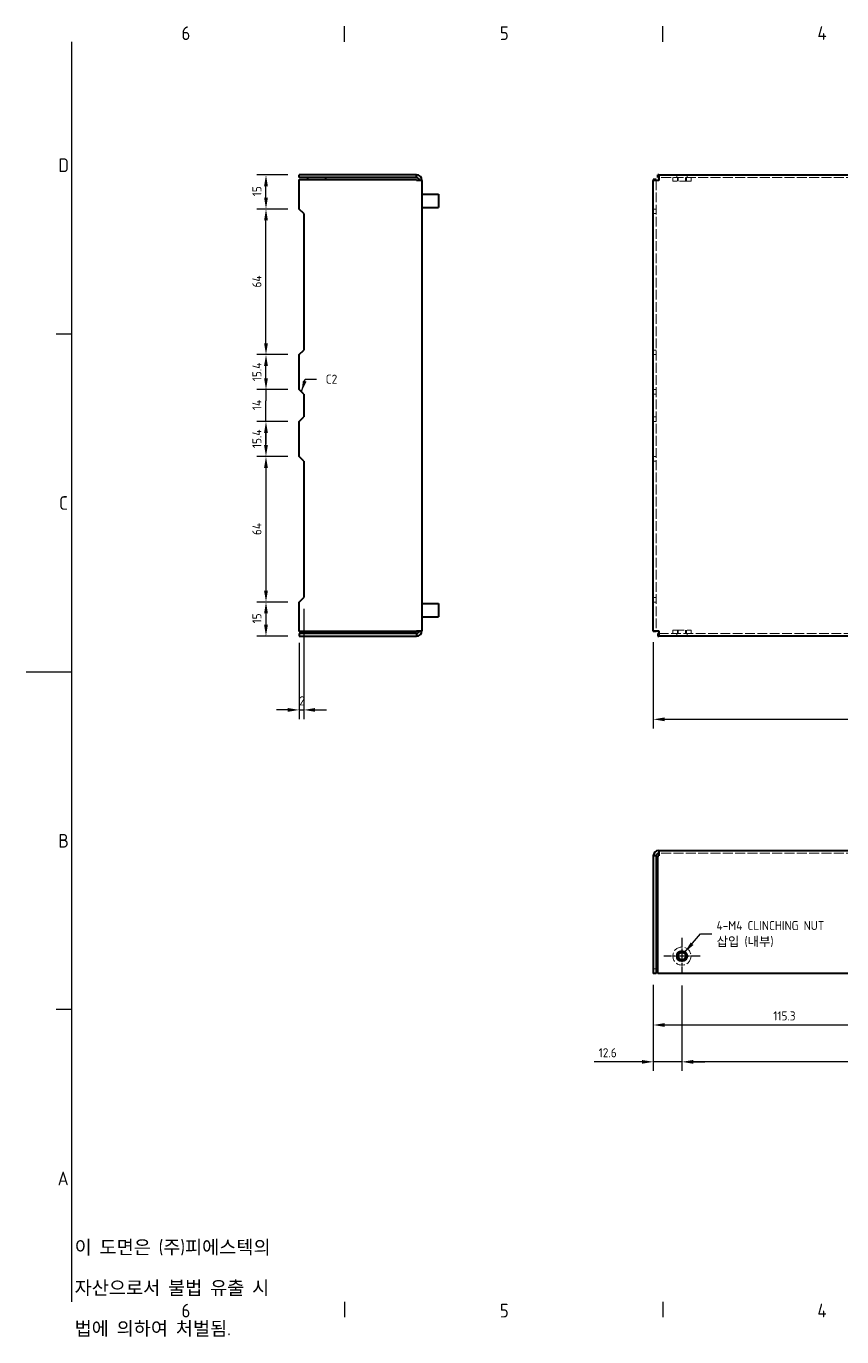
# Model space of a CAD drawing. Header units: millimetres. Extents: x 0 to 840, y 0 to 594.
# Drawn here: x 0 to 359, y 5 to 581 of the extents above; entities that cross this region are included whole.
import ezdxf

# ---------------------------------------------------------------- set-up
doc = ezdxf.new("R2010")
doc.units = ezdxf.units.MM
doc.header["$LTSCALE"] = 2
doc.linetypes.add('CHAIN', pattern=[0.3543, 0.2362, -0.0295, 0.0591, -0.0295])
doc.linetypes.add('DASHED', pattern=[0.2067, 0.1654, -0.0413])
doc.layers.get('0').update_dxf_attribs({"color": 3, "lineweight": 25})
for name, color, linetype, lineweight in [('가려진 것(ISO)', 2, 'DASHED', 18), ('가시적인 것(ISO)', 3, 'Continuous', 40), ('가시적인 좁은 것(ISO)', 3, 'Continuous', 35), ('경계(ISO)', 7, 'Continuous', 25), ('기호(ISO)', 5, 'Continuous', 25), ('중심 표식(ISO)', 1, 'Continuous', 25), ('치수(ISO)', 2, 'Continuous', 25)]:
    doc.layers.add(name, color=color, linetype=linetype, lineweight=lineweight)
doc.styles.add('문자 텍스트_PSTEK_POSCO', font='isocp.shx')
doc.styles.add('치수 텍스트_PSTEK_POSCO', font='isocp.shx')
doc.dimstyles.new('치수_PSTEK_POSCO', dxfattribs={"dimscale": 2, "dimtxt": 2, "dimasz": 2.5, "dimexe": 2, "dimexo": 2.5, "dimgap": 1, "dimtad": 1, "dimrnd": 1e-08, "dimdsep": 46, "dimtxsty": '치수 텍스트_PSTEK_POSCO', "dimcen": 0.09, "dimdle": 10, "dimclrd": 7, "dimclre": 7, "dimclrt": 2, "dimadec": 1, "dimazin": 2, "dimtfac": 1, "dimtmove": 0, "dimatfit": 3, "dimfxl": 0, "dimtolj": 1, "dimlwd": -1, "dimlwe": -1, "dimarcsym": 0})
doc.dimstyles.new('치수_PSTEK_POSCO$7', dxfattribs={"dimscale": 2, "dimtxt": 2, "dimasz": 2.5, "dimexe": 2, "dimexo": 2.5, "dimgap": 1, "dimtad": 1, "dimrnd": 1e-08, "dimdsep": 46, "dimtxsty": '치수 텍스트_PSTEK_POSCO', "dimcen": 0.09, "dimdle": 10, "dimclrd": 7, "dimclre": 7, "dimclrt": 2, "dimadec": 1, "dimazin": 2, "dimtfac": 1, "dimtmove": 0, "dimatfit": 3, "dimfxl": 0, "dimtolj": 1, "dimlwd": -1, "dimlwe": -1, "dimarcsym": 0})

# ---------------------------------------------------------------- blocks, each defined once
blk = doc.blocks.new('경계 Default Border')
at = {"layer": '경계(ISO)'}
for p, q in [((70, 287), (70, 290.4)), ((140, 287), (140, 290.4)), ((10, 222.75), (6.6, 222.75)), ((10, 74.25), (6.6, 74.25)), ((70, 10), (70, 6.6)), ((140, 10), (140, 6.6))]:
    blk.add_line(p, q, dxfattribs=at)
at = {"layer": '경계(ISO)', "flags": 128}
for points in [[(10, 10), (10, 287)], [(0, 148.5), (10, 148.5)]]:
    blk.add_lwpolyline(points, dxfattribs=at)
at = {"layer": '경계(ISO)', "color": 2, "char_height": 3, "attachment_point": 7, "style": '문자 텍스트_PSTEK_POSCO'}
for s, insert in [('6', (34.14, 287.37)), ('5', (104.14, 287.37)), ('4', (173.97, 287.4)), ('D', (7.08, 258.35)), ('C', (7.24, 184.1)), ('B', (7.08, 109.85)), ('A', (6.91, 35.62)), ('6', (34.14, 6.57)), ('5', (104.14, 6.57)), ('4', (173.97, 6.6))]:
    blk.add_mtext(s, dxfattribs=dict(at, insert=insert))
blk = doc.blocks.new('*D22')
at = {"layer": 'Defpoints', "color": 0}
for p in [(275.77, 315.05), (554.77, 312.65), (554.77, 276.1)]:
    blk.add_point(p, dxfattribs=at)
at = {"layer": '치수(ISO)', "color": 7}
for p, q in [((275.77, 310.05), (275.77, 272.1)), ((554.77, 307.65), (554.77, 272.1)), ((280.77, 276.1), (549.77, 276.1))]:
    blk.add_line(p, q, dxfattribs=at)
for points in [[(280.77, 276.93), (280.77, 275.26), (275.77, 276.1)], [(549.77, 276.93), (549.77, 275.26), (554.77, 276.1)]]:
    blk.add_solid(points, dxfattribs=at)
at = {"layer": '치수(ISO)', "color": 2, "insert": (416.47, 280.1), "char_height": 4, "attachment_point": 4, "style": '치수 텍스트_PSTEK_POSCO'}
blk.add_mtext('\\A1;279', dxfattribs=at)
blk = doc.blocks.new('*D39')
at = {"layer": 'Defpoints', "color": 0}
for p in [(288.37, 164.02), (509.77, 164.02), (288.37, 125.51)]:
    blk.add_point(p, dxfattribs=at)
at = {"layer": '치수(ISO)', "color": 7}
for p, q in [((288.37, 159.02), (288.37, 121.51)), ((509.77, 159.02), (509.77, 121.51)), ((504.77, 125.51), (293.37, 125.51))]:
    blk.add_line(p, q, dxfattribs=at)
for points in [[(293.37, 126.34), (293.37, 124.67), (288.37, 125.51)], [(504.77, 126.34), (504.77, 124.67), (509.77, 125.51)]]:
    blk.add_solid(points, dxfattribs=at)
at = {"layer": '치수(ISO)', "color": 2, "insert": (393.62, 129.51), "char_height": 4, "attachment_point": 4, "style": '치수 텍스트_PSTEK_POSCO'}
blk.add_mtext('\\A1;221.4', dxfattribs=at)
blk = doc.blocks.new('*D40')
at = {"layer": 'Defpoints', "color": 0}
for p in [(275.77, 164.42), (288.37, 164.02), (288.37, 125.51)]:
    blk.add_point(p, dxfattribs=at)
at = {"layer": '치수(ISO)', "color": 7}
for p, q in [((275.77, 159.42), (275.77, 121.51)), ((288.37, 159.02), (288.37, 121.51)), ((270.77, 125.51), (249.77, 125.51)), ((288.37, 125.51), (275.77, 125.51)), ((293.37, 125.51), (298.37, 125.51))]:
    blk.add_line(p, q, dxfattribs=at)
for points in [[(270.77, 126.34), (270.77, 124.67), (275.77, 125.51)], [(293.37, 126.34), (293.37, 124.67), (288.37, 125.51)]]:
    blk.add_solid(points, dxfattribs=at)
at = {"layer": '치수(ISO)', "color": 2, "insert": (251.77, 129.51), "char_height": 4, "attachment_point": 4, "style": '치수 텍스트_PSTEK_POSCO'}
blk.add_mtext('\\A1;12.6', dxfattribs=at)
blk = doc.blocks.new('*D43')
at = {"layer": 'Defpoints', "color": 0}
for p in [(275.77, 164.42), (391.07, 166.42), (275.77, 141.71)]:
    blk.add_point(p, dxfattribs=at)
at = {"layer": '치수(ISO)', "color": 7}
for p, q in [((391.07, 161.42), (391.07, 137.71)), ((275.77, 159.42), (275.77, 137.71)), ((386.07, 141.71), (280.77, 141.71))]:
    blk.add_line(p, q, dxfattribs=at)
for points in [[(280.77, 142.55), (280.77, 140.88), (275.77, 141.71)], [(386.07, 142.55), (386.07, 140.88), (391.07, 141.71)]]:
    blk.add_solid(points, dxfattribs=at)
at = {"layer": '치수(ISO)', "color": 2, "insert": (328.54, 145.71), "char_height": 4, "attachment_point": 4, "style": '치수 텍스트_PSTEK_POSCO'}
blk.add_mtext('\\A1;115.3', dxfattribs=at)
blk = doc.blocks.new('*D45')
at = {"layer": 'Defpoints', "color": 0}
for p in [(122.05, 329.65), (120.05, 314.7), (122.05, 280.24)]:
    blk.add_point(p, dxfattribs=at)
at = {"layer": '치수(ISO)', "color": 7}
for p, q in [((122.05, 324.65), (122.05, 276.24)), ((120.05, 309.7), (120.05, 276.24)), ((115.05, 280.24), (110.05, 280.24)), ((120.05, 280.24), (122.05, 280.24)), ((127.05, 280.24), (132.05, 280.24))]:
    blk.add_line(p, q, dxfattribs=at)
for points in [[(115.05, 281.07), (115.05, 279.41), (120.05, 280.24)], [(127.05, 281.07), (127.05, 279.41), (122.05, 280.24)]]:
    blk.add_solid(points, dxfattribs=at)
at = {"layer": '치수(ISO)', "color": 2, "insert": (120.08, 284.24), "char_height": 4, "attachment_point": 4, "style": '치수 텍스트_PSTEK_POSCO'}
blk.add_mtext('\\A1;2', dxfattribs=at)
blk = doc.blocks.new('*D46')
at = {"layer": 'Defpoints', "color": 0}
for p in [(120.05, 327.65), (105.45, 312.65), (120.05, 312.65)]:
    blk.add_point(p, dxfattribs=at)
at = {"layer": '치수(ISO)', "color": 7}
for p, q in [((115.05, 327.65), (101.45, 327.65)), ((105.45, 322.65), (105.45, 317.65)), ((115.05, 312.65), (101.45, 312.65))]:
    blk.add_line(p, q, dxfattribs=at)
for points in [[(104.61, 322.65), (106.28, 322.65), (105.45, 327.65)], [(104.61, 317.65), (106.28, 317.65), (105.45, 312.65)]]:
    blk.add_solid(points, dxfattribs=at)
at = {"layer": '치수(ISO)', "color": 2, "insert": (101.45, 318.27), "char_height": 4, "attachment_point": 4, "rotation": 90, "style": '치수 텍스트_PSTEK_POSCO'}
blk.add_mtext('\\A1;15', dxfattribs=at)
blk = doc.blocks.new('*D47')
at = {"layer": 'Defpoints', "color": 0}
for p in [(120.05, 391.65), (105.45, 327.65), (120.05, 327.65)]:
    blk.add_point(p, dxfattribs=at)
at = {"layer": '치수(ISO)', "color": 7}
for p, q in [((115.05, 391.65), (101.45, 391.65)), ((105.45, 386.65), (105.45, 332.65)), ((115.05, 327.65), (101.45, 327.65))]:
    blk.add_line(p, q, dxfattribs=at)
for points in [[(104.61, 386.65), (106.28, 386.65), (105.45, 391.65)], [(104.61, 332.65), (106.28, 332.65), (105.45, 327.65)]]:
    blk.add_solid(points, dxfattribs=at)
at = {"layer": '치수(ISO)', "color": 2, "insert": (101.45, 357.13), "char_height": 4, "attachment_point": 4, "rotation": 90, "style": '치수 텍스트_PSTEK_POSCO'}
blk.add_mtext('\\A1;64', dxfattribs=at)
blk = doc.blocks.new('*D48')
at = {"layer": 'Defpoints', "color": 0}
for p in [(105.45, 407.05), (120.05, 407.05), (120.05, 391.65)]:
    blk.add_point(p, dxfattribs=at)
at = {"layer": '치수(ISO)', "color": 7}
for p, q in [((115.05, 407.05), (101.45, 407.05)), ((105.45, 396.65), (105.45, 402.05)), ((115.05, 391.65), (101.45, 391.65))]:
    blk.add_line(p, q, dxfattribs=at)
for points in [[(104.61, 402.05), (106.28, 402.05), (105.45, 407.05)], [(104.61, 396.65), (106.28, 396.65), (105.45, 391.65)]]:
    blk.add_solid(points, dxfattribs=at)
at = {"layer": '치수(ISO)', "color": 2, "insert": (101.45, 395.35), "char_height": 4, "attachment_point": 4, "rotation": 90, "style": '치수 텍스트_PSTEK_POSCO'}
blk.add_mtext('\\A1;15.4', dxfattribs=at)
blk = doc.blocks.new('*D49')
at = {"layer": 'Defpoints', "color": 0}
for p in [(105.45, 421.05), (120.05, 421.05), (120.05, 407.05)]:
    blk.add_point(p, dxfattribs=at)
at = {"layer": '치수(ISO)', "color": 7}
for p, q in [((105.45, 426.05), (105.45, 431.05)), ((115.05, 421.05), (101.45, 421.05)), ((105.45, 421.05), (105.45, 416.05)), ((105.45, 412.05), (105.45, 416.05)), ((105.45, 407.05), (105.45, 412.05)), ((115.05, 407.05), (101.45, 407.05)), ((105.45, 402.05), (105.45, 397.05))]:
    blk.add_line(p, q, dxfattribs=at)
for points in [[(104.61, 426.05), (106.28, 426.05), (105.45, 421.05)], [(104.61, 402.05), (106.28, 402.05), (105.45, 407.05)]]:
    blk.add_solid(points, dxfattribs=at)
at = {"layer": '치수(ISO)', "color": 2, "insert": (101.45, 412.05), "char_height": 4, "attachment_point": 4, "rotation": 90, "style": '치수 텍스트_PSTEK_POSCO'}
blk.add_mtext('\\A1;14', dxfattribs=at)
blk = doc.blocks.new('*D50')
at = {"layer": 'Defpoints', "color": 0}
for p in [(105.45, 436.45), (120.05, 436.45), (120.05, 421.05)]:
    blk.add_point(p, dxfattribs=at)
at = {"layer": '치수(ISO)', "color": 7}
for p, q in [((115.05, 436.45), (101.45, 436.45)), ((105.45, 426.05), (105.45, 431.45)), ((115.05, 421.05), (101.45, 421.05))]:
    blk.add_line(p, q, dxfattribs=at)
for points in [[(104.61, 431.45), (106.28, 431.45), (105.45, 436.45)], [(104.61, 426.05), (106.28, 426.05), (105.45, 421.05)]]:
    blk.add_solid(points, dxfattribs=at)
at = {"layer": '치수(ISO)', "color": 2, "insert": (101.45, 424.75), "char_height": 4, "attachment_point": 4, "rotation": 90, "style": '치수 텍스트_PSTEK_POSCO'}
blk.add_mtext('\\A1;15.4', dxfattribs=at)
blk = doc.blocks.new('*D51')
at = {"layer": 'Defpoints', "color": 0}
for p in [(105.45, 500.45), (120.05, 500.45), (120.05, 436.45)]:
    blk.add_point(p, dxfattribs=at)
at = {"layer": '치수(ISO)', "color": 7}
for p, q in [((115.05, 500.45), (101.45, 500.45)), ((105.45, 441.45), (105.45, 495.45)), ((115.05, 436.45), (101.45, 436.45))]:
    blk.add_line(p, q, dxfattribs=at)
for points in [[(104.61, 495.45), (106.28, 495.45), (105.45, 500.45)], [(104.61, 441.45), (106.28, 441.45), (105.45, 436.45)]]:
    blk.add_solid(points, dxfattribs=at)
at = {"layer": '치수(ISO)', "color": 2, "insert": (101.45, 465.93), "char_height": 4, "attachment_point": 4, "rotation": 90, "style": '치수 텍스트_PSTEK_POSCO'}
blk.add_mtext('\\A1;64', dxfattribs=at)
blk = doc.blocks.new('*D52')
at = {"layer": 'Defpoints', "color": 0}
for p in [(105.45, 515.45), (120.05, 515.45), (120.05, 500.45)]:
    blk.add_point(p, dxfattribs=at)
at = {"layer": '치수(ISO)', "color": 7}
for p, q in [((115.05, 515.45), (101.45, 515.45)), ((105.45, 505.45), (105.45, 510.45)), ((115.05, 500.45), (101.45, 500.45))]:
    blk.add_line(p, q, dxfattribs=at)
for points in [[(104.61, 510.45), (106.28, 510.45), (105.45, 515.45)], [(104.61, 505.45), (106.28, 505.45), (105.45, 500.45)]]:
    blk.add_solid(points, dxfattribs=at)
at = {"layer": '치수(ISO)', "color": 2, "insert": (101.45, 506.07), "char_height": 4, "attachment_point": 4, "rotation": 90, "style": '치수 텍스트_PSTEK_POSCO'}
blk.add_mtext('\\A1;15', dxfattribs=at)

msp = doc.modelspace()

# ---------------------------------------------------------------- linework, layer by layer
at = {"layer": '가려진 것(ISO)', "ltscale": 12.94473}
msp.add_line((276.968, 513.054), (276.968, 315.054), dxfattribs=at)
at = {"layer": '가려진 것(ISO)', "ltscale": 13.119326}
for p, q in [((554.768, 514.254), (278.168, 514.254)), ((278.168, 313.854), (554.768, 313.854)), ((554.768, 217.217), (278.168, 217.217))]:
    msp.add_line(p, q, dxfattribs=at)
at = {"layer": '가려진 것(ISO)', "ltscale": 1.428422}
for p, q in [((284.368, 514.254), (284.368, 512.754)), ((286.368, 514.254), (286.368, 512.754)), ((286.747, 512.754), (286.747, 514.254)), ((289.989, 512.754), (289.989, 514.254)), ((290.368, 512.754), (290.368, 514.254)), ((292.368, 514.254), (292.368, 512.754)), ((284.368, 313.854), (284.368, 315.354)), ((286.368, 315.354), (286.368, 313.854)), ((286.747, 313.854), (286.747, 315.354)), ((289.989, 313.854), (289.989, 315.354)), ((290.368, 313.854), (290.368, 315.354)), ((292.368, 313.854), (292.368, 315.354))]:
    msp.add_line(p, q, dxfattribs=at)
at = {"layer": '가려진 것(ISO)', "ltscale": 1.142718}
for p, q in [((286.118, 515.454), (286.118, 514.254)), ((290.618, 515.454), (290.618, 514.254)), ((275.768, 500.454), (276.968, 500.454)), ((275.768, 498.454), (276.968, 498.454)), ((275.768, 438.454), (276.968, 438.454)), ((276.968, 436.454), (275.768, 436.454)), ((275.768, 421.054), (276.968, 421.054)), ((275.768, 419.054), (276.968, 419.054)), ((275.768, 409.054), (276.968, 409.054)), ((276.968, 407.054), (275.768, 407.054)), ((275.768, 391.654), (276.968, 391.654)), ((275.768, 389.654), (276.968, 389.654)), ((275.768, 329.654), (276.968, 329.654)), ((276.968, 327.654), (275.768, 327.654)), ((286.118, 313.854), (286.118, 312.654)), ((290.618, 313.854), (290.618, 312.654)), ((275.768, 166.417), (276.968, 166.417))]:
    msp.add_line(p, q, dxfattribs=at)
at = {"layer": '가려진 것(ISO)', "ltscale": 15.198803}
for p, q in [((292.368, 512.754), (284.368, 512.754)), ((284.368, 315.354), (292.368, 315.354))]:
    msp.add_line(p, q, dxfattribs=at)
at = {"layer": '가려진 것(ISO)', "ltscale": 12.159042}
msp.add_circle((288.368, 172.017), 4, dxfattribs=at)
at = {"layer": '가시적인 것(ISO)'}
for p, q in [((120.051, 514.254), (120.051, 515.454)), ((171.651, 515.454), (120.051, 515.454)), ((171.651, 514.254), (120.051, 514.254)), ((120.051, 500.454), (120.051, 513.406)), ((120.051, 513.406), (171.651, 513.406)), ((123.651, 514.254), (123.651, 513.406)), ((131.651, 514.254), (131.651, 513.406)), ((171.651, 514.254), (171.651, 515.454)), ((171.651, 513.406), (171.651, 513.054)), ((174.051, 513.054), (171.651, 513.054)), ((174.051, 513.054), (174.051, 315.054)), ((275.768, 513.406), (275.768, 513.054)), ((276.968, 513.406), (275.768, 513.406)), ((278.168, 513.054), (275.768, 513.054)), ((275.768, 315.054), (275.768, 513.054)), ((276.968, 513.054), (276.968, 513.406)), ((278.168, 515.454), (277.817, 515.454)), ((277.817, 514.254), (277.817, 515.454)), ((278.168, 514.254), (277.817, 514.254)), ((278.168, 515.454), (278.168, 513.054)), ((278.168, 515.454), (554.768, 515.454)), ((174.051, 507.004), (181.351, 507.004)), ((181.351, 507.004), (181.351, 501.104)), ((122.051, 498.454), (120.051, 500.454)), ((122.051, 498.454), (122.051, 438.454)), ((174.051, 501.104), (181.351, 501.104)), ((120.051, 436.454), (122.051, 438.454)), ((120.051, 421.054), (120.051, 436.454)), ((122.051, 419.054), (120.051, 421.054)), ((122.051, 419.054), (122.051, 409.054)), ((120.051, 407.054), (122.051, 409.054)), ((120.051, 391.654), (120.051, 407.054)), ((122.051, 389.654), (120.051, 391.654)), ((122.051, 389.654), (122.051, 329.654)), ((120.051, 327.654), (122.051, 329.654)), ((120.051, 314.703), (120.051, 327.654)), ((174.051, 327.004), (181.351, 327.004)), ((181.351, 327.004), (181.351, 321.104)), ((174.051, 321.104), (181.351, 321.104)), ((171.651, 314.703), (120.051, 314.703)), ((120.051, 313.854), (120.051, 312.654)), ((171.651, 313.854), (120.051, 313.854)), ((120.051, 312.654), (171.651, 312.654)), ((123.651, 313.854), (123.651, 314.703)), ((131.651, 313.854), (131.651, 314.703)), ((171.651, 315.054), (171.651, 314.703)), ((171.651, 315.054), (174.051, 315.054)), ((171.651, 313.854), (171.651, 312.654)), ((275.768, 315.054), (275.768, 314.703)), ((275.768, 315.054), (278.168, 315.054)), ((276.968, 314.703), (275.768, 314.703)), ((276.968, 315.054), (276.968, 314.703)), ((278.168, 313.854), (277.817, 313.854)), ((277.817, 313.854), (277.817, 312.654)), ((277.817, 312.654), (278.168, 312.654)), ((278.168, 315.054), (278.168, 312.654)), ((554.768, 312.654), (278.168, 312.654)), ((275.768, 216.017), (275.768, 164.417)), ((276.968, 216.017), (275.768, 216.017)), ((276.968, 216.017), (276.968, 164.417)), ((277.817, 216.017), (278.168, 216.017)), ((277.817, 164.417), (277.817, 216.017)), ((278.168, 218.417), (278.168, 216.017)), ((278.168, 218.417), (554.768, 218.417)), ((276.968, 164.417), (275.768, 164.417)), ((389.068, 164.417), (277.817, 164.417))]:
    msp.add_line(p, q, dxfattribs=at)
for radius in [2.25, 1.621]:
    msp.add_circle((288.368, 172.017), radius, dxfattribs=at)
for centre, radius, start, end in [((171.651, 513.054), 2.4, 0, 90), ((171.651, 513.054), 1.2, 0, 90), ((171.651, 315.054), 2.4, 270, 0), ((171.651, 315.054), 1.2, 270, 0), ((278.168, 216.017), 2.4, 90, 180), ((278.168, 216.017), 1.2, 90, 180)]:
    msp.add_arc(centre, radius, start, end, dxfattribs=at)
at = {"layer": '가시적인 좁은 것(ISO)'}
msp.add_arc((288.368, 172.017), 2, 100, 10, dxfattribs=at)
at = {"layer": '중심 표식(ISO)', "linetype": 'CHAIN', "ltscale": 8.88956}
for p, q in [((288.368, 180.017), (288.368, 164.017)), ((296.368, 172.017), (280.368, 172.017))]:
    msp.add_line(p, q, dxfattribs=at)

# ---------------------------------------------------------------- block references
at = {"xscale": 2, "yscale": 2, "zscale": 2}
msp.add_blockref('경계 Default Border', (0, 0), dxfattribs=at)

# ---------------------------------------------------------------- texts
at = {"layer": '기호(ISO)', "color": 2, "insert": (131.734, 425.648), "char_height": 4, "attachment_point": 4, "style": '치수 텍스트_PSTEK_POSCO'}
msp.add_mtext('{C2}', dxfattribs=at)
at = {"layer": '기호(ISO)', "color": 2, "insert": (303.585, 181.722), "char_height": 4, "width": 57.02226, "attachment_point": 4, "line_spacing_factor": 1.05, "style": '치수 텍스트_PSTEK_POSCO'}
msp.add_mtext('{4-M4 CLINCHING NUT \\P삽입 (내부)}', dxfattribs=at)
at = {"layer": '기호(ISO)', "color": 7, "insert": (21.29, 25.825), "char_height": 6, "width": 103.28011, "attachment_point": 4, "line_spacing_factor": 1.78626, "style": '문자 텍스트_PSTEK_POSCO'}
msp.add_mtext('{이 도면은 (주)피에스텍의\\P자산으로서 불법 유출 시 \\P법에 의하여 처벌됨.}', dxfattribs=at)

# ---------------------------------------------------------------- dimensions: what is measured, and where the dimension line sits
at = {"layer": '치수(ISO)', "color": 7}
for base, p1, p2, angle, override, picture, middle in [((105.446, 515.454), (120.051, 500.454), (120.051, 515.454), 90, {"dimdec": 2, "dimtp": 0, "dimtm": 0, "dimtdec": 2, "dimtofl": 0, "dimatfit": 1}, '*D52', (105.446, 507.954)), ((105.446, 500.454), (120.051, 436.454), (120.051, 500.454), 90, {"dimdec": 2, "dimtp": 0, "dimtm": 0, "dimtdec": 2, "dimtofl": 0, "dimatfit": 1}, '*D51', (105.446, 468.454)), ((105.446, 436.454), (120.051, 421.054), (120.051, 436.454), 90, {"dimdec": 2, "dimtp": 0, "dimtm": 0, "dimtdec": 2, "dimtofl": 0, "dimatfit": 1}, '*D50', (105.446, 428.754)), ((105.446, 421.054), (120.051, 407.054), (120.051, 421.054), 90, {"dimdec": 2, "dimtp": 0, "dimtm": 0, "dimtdec": 2, "dimtofl": 0}, '*D49', (105.446, 414.054)), ((105.446, 407.054), (120.051, 391.654), (120.051, 407.054), 90, {"dimdec": 2, "dimtp": 0, "dimtm": 0, "dimtdec": 2, "dimtofl": 0, "dimatfit": 1}, '*D48', (105.446, 399.354)), ((105.446, 327.654), (120.051, 391.654), (120.051, 327.654), 90, {"dimdec": 2, "dimtp": 0, "dimtm": 0, "dimtdec": 2, "dimtofl": 0, "dimatfit": 1}, '*D47', (105.446, 359.654)), ((105.446, 312.654), (120.051, 327.654), (120.051, 312.654), 90, {"dimdec": 2, "dimtp": 0, "dimtm": 0, "dimtdec": 2, "dimtofl": 0, "dimatfit": 1}, '*D46', (105.446, 320.154)), ((288.368, 125.508), (275.768, 164.417), (288.368, 164.017), 180, {"dimdec": 2, "dimtp": 0, "dimtm": 0, "dimtdec": 2, "dimtofl": 1, "dimatfit": 1}, '*D40', (255.667, 125.508)), ((288.368, 125.508), (509.768, 164.017), (288.368, 164.017), 180, {"dimdec": 2, "dimtp": 0, "dimtm": 0, "dimtdec": 2, "dimtofl": 0, "dimatfit": 1}, '*D39', (399.068, 125.508))]:
    dim = msp.add_linear_dim(base=base, p1=p1, p2=p2, angle=angle, dimstyle='치수_PSTEK_POSCO', override=override, dxfattribs=at)
    dim.commit()
    dim.dimension.update_dxf_attribs({"geometry": picture, "text_midpoint": middle, "dimtype": 160})
for base, p1, p2, override, picture, middle in [((122.051, 280.24), (120.051, 314.703), (122.051, 329.654), {"dimdec": 2, "dimtp": 0, "dimtm": 0, "dimtdec": 2, "dimtofl": 1, "dimatfit": 1}, '*D45', (121.051, 280.24)), ((554.768, 276.096), (275.768, 315.054), (554.768, 312.654), {"dimdec": 2, "dimtp": 0, "dimtm": 0, "dimtdec": 2, "dimtofl": 0, "dimatfit": 1}, '*D22', (420.268, 276.096)), ((275.768, 141.714), (391.068, 166.417), (275.768, 164.417), {"dimdec": 2, "dimtp": 0, "dimtm": 0, "dimtdec": 2, "dimtofl": 0, "dimatfit": 1}, '*D43', (333.418, 141.714))]:
    dim = msp.add_linear_dim(base=base, p1=p1, p2=p2, dimstyle='치수_PSTEK_POSCO', override=override, dxfattribs=at)
    dim.commit()
    dim.dimension.update_dxf_attribs({"geometry": picture, "text_midpoint": middle, "dimtype": 160})

# ---------------------------------------------------------------- leaders
at = {"layer": '기호(ISO)', "color": 7, "annotation_type": 0, "has_hookline": 1, "hookline_direction": 0}
for points, text_width in [([(121.051, 420.054), (122.734, 425.648), (127.734, 425.648)], 4.827), ([(289.526, 173.647), (296.585, 181.722), (301.585, 181.722)], 48)]:
    msp.add_leader(points, dimstyle='치수_PSTEK_POSCO$7', override={"dimtad": 0}, dxfattribs=dict(at, text_width=text_width))

doc.saveas('drawing.dxf')
